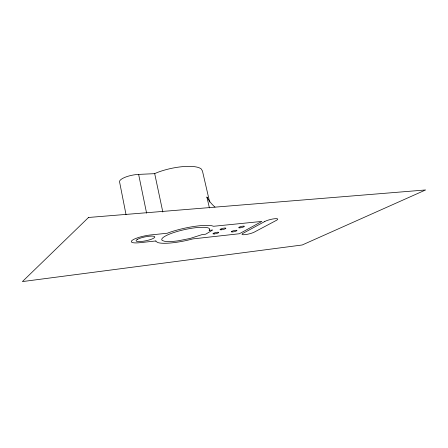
<?xml version="1.0" encoding="UTF-8"?>
<svg xmlns="http://www.w3.org/2000/svg" width="448" height="448" viewBox="0 0 448 448"><rect width="100%" height="100%" fill="white"/><g stroke="black" fill="none" stroke-linecap="round" stroke-linejoin="round"><path stroke-width="0.67" d="M126.022 214.592L119.666 182.381A14.078 4.234 -10.9 0 1 124.718 177.425A14.078 4.234 -10.9 0 1 138.634 174.395L154.7 173.662L155.898 173.079A29.971 8.798 -12.1 0 1 201.191 168.913L202.451 170.99L209.636 202.048M209.406 207.928L206.903 197.058L208.583 199.842A29.238 23.397 55.5 0 0 214.973 207.099M206.903 197.058L207.514 198.604M154.7 173.662L162.82 212.01M138.634 174.395L146.591 213.147M155.887 240.951L155.848 241.304L157.685 242.514A30.654 6.188 -12.5 0 0 187.51 240.246L192.858 238.902L239.361 233.744L261.85 221.424L213.634 226.274L211.327 225.63A30.654 6.188 -12.5 0 0 168.566 232.725L167.317 233.234L151.06 234.903A14.409 2.985 -11.6 0 0 132.39 240.184A14.409 2.985 -11.6 0 0 140.062 242.676L155.887 240.951M209.502 229.953L209.11 230.373L212.694 229.998L205.694 234.192L202.149 234.573L190.075 238.47L178.142 240.817A24.511 4.945 -12.5 0 1 164.489 241.259L162.338 240.486A24.511 4.945 -12.5 0 1 172.446 233.005A24.511 4.945 -12.5 0 1 199.69 227.349L204.35 227.298A24.511 4.945 -12.5 0 1 209.502 229.953M88.53 217.47L22.4 281.59L302.215 244.983L425.6 189.958L88.53 217.47M137.598 239.26L136.506 239.954A9.604 1.988 -11.6 0 0 141.193 241.483A9.604 1.988 -11.6 0 0 153.154 238.482L154.274 237.793A9.604 1.988 -11.6 0 0 149.688 236.191A9.604 1.988 -11.6 0 0 137.598 239.26M231.918 231.302L231.56 231.51A2.873 0.549 -13.4 0 0 234.315 231.65A2.873 0.549 -13.4 0 0 236.628 230.294A2.873 0.549 -13.4 0 0 231.918 231.302M264.796 221.486L242.973 233.358A6.899 1.26 -13.6 0 0 245.084 234.64A6.899 1.26 -13.6 0 0 254.318 232.098L276.506 220.304A7.302 1.4 -14 0 0 274.691 218.725A7.302 1.4 -14 0 0 264.796 221.486M221.486 229.779A2.985 0.588 -13.2 0 0 225.865 228.278A2.985 0.588 -13.2 0 0 221.508 228.726A2.985 0.588 -13.2 0 0 221.486 229.779M214.418 233.918A2.929 0.566 -13 0 0 218.68 232.462A2.929 0.566 -13 0 0 214.379 232.915A2.929 0.566 -13 0 0 214.418 233.918M239.999 227.836A2.929 0.571 -13.5 0 0 244.362 226.358A2.929 0.571 -13.5 0 0 240.167 226.789A2.929 0.571 -13.5 0 0 239.999 227.836"/></g></svg>
